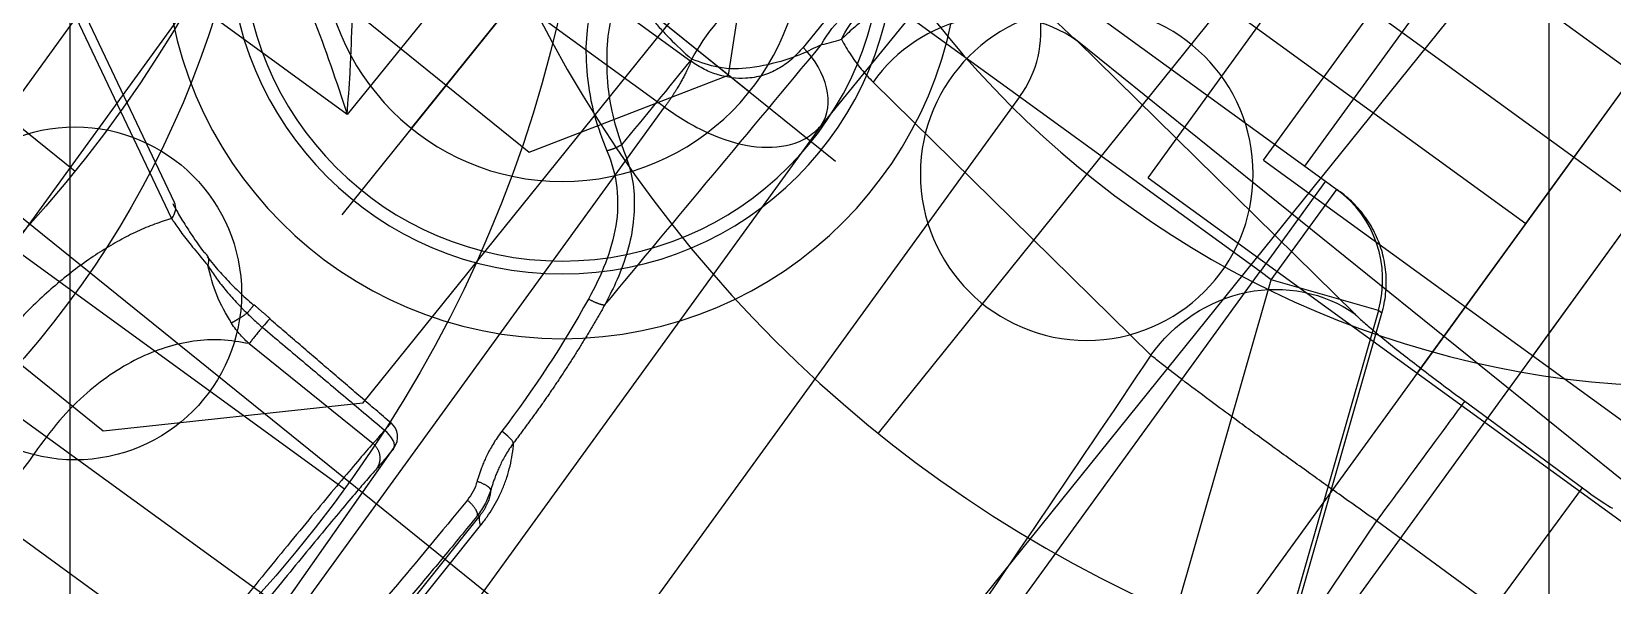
# Model space of a CAD drawing. Header units: millimetres. Extents: x 10462777 to 22643323, y 453826 to 1389191.
# Drawn here: x 11287697.7 to 11287740.46, y 585207.93 to 585222.89 of the extents above; entities that cross this region are included whole.
import ezdxf

# ---------------------------------------------------------------- set-up
doc = ezdxf.new("R2010")
doc.units = ezdxf.units.MM
doc.header["$LTSCALE"] = 200
doc.header["$MEASUREMENT"] = 0
doc.linetypes.add('CENTER', pattern=[2, 1.25, -0.25, 0.25, -0.25])
doc.linetypes.add('PHANTOM', pattern=[2.5, 1.25, -0.25, 0.25, -0.25, 0.25, -0.25])
doc.layers.get('0').update_dxf_attribs({"linetype": 'CONTINUOUS'})
for name, color, linetype in [('1', 1, 'CENTER'), ('CENTER', 1, 'CONTINUOUS'), ('CL', 3, 'CONTINUOUS'), ('DR1501-002-005-002', 7, 'CONTINUOUS')]:
    doc.layers.add(name, color=color, linetype=linetype)
doc.layers.add('LAYOUT', color=8, linetype='CONTINUOUS', lineweight=25)

# ---------------------------------------------------------------- blocks, each defined once
blk = doc.blocks.new('A$C321A0869')
at = {"layer": '1', "color": 155, "linetype": 'Continuous'}
for p, q in [((158, 295.365), (176.67, 295.365)), ((158, 288.109), (158, 295.365)), ((147.644, 288.109), (158.694, 288.109)), ((158.694, 288.109), (159.067, 288.109)), ((158.694, 288.109), (158.694, 285.091)), ((159.067, 285.091), (159.067, 288.109)), ((159.067, 288.109), (159.18, 288.109)), ((145.338, 286.514), (145.131, 282.736)), ((161.9, 286.122), (159.067, 285.091)), ((162.021, 286.122), (161.9, 286.122)), ((161.9, 286.122), (175.728, 248.128)), ((176.447, 246.485), (162.021, 286.122)), ((146.979, 285.091), (146.772, 281.313)), ((150.657, 285.091), (146.979, 285.091)), ((150.657, 285.091), (150.657, 261.085)), ((158.694, 285.091), (150.657, 285.091)), ((158.694, 258.125), (158.694, 285.091)), ((159.067, 285.091), (158.694, 285.091)), ((172.896, 247.097), (159.067, 285.091)), ((146.772, 281.313), (146.772, 261.384)), ((136.343, 280.651), (142.898, 280.651)), ((136.495, 279.228), (136.215, 274.025)), ((143.05, 279.228), (136.495, 279.228)), ((143.05, 262.187), (143.05, 279.228)), ((136.215, 274.025), (131.963, 274.025)), ((143.05, 262.187), (126.778, 262.187)), ((142.66, 259.573), (127.241, 259.573)), ((427.615, 259.573), (423.533, 251.104)), ((423.921, 251.321), (428.003, 259.79)), ((422.215, 247.351), (422.215, 243.048)), ((416.348, 242.134), (422.455, 242.531)), ((416.38, 242.135), (422.488, 242.532)), ((422.508, 239.578), (413.512, 239.556)), ((422.459, 239.626), (422.508, 239.578)), ((413.318, 239.37), (422.315, 239.391)), ((438.309, 238.644), (437.273, 228.161)), ((442.638, 235.051), (441.602, 224.568)), ((442.638, 215.654), (442.638, 235.051)), ((441.63, 220.774), (441.803, 216.824)), ((437.615, 220.598), (414.992, 218.709)), ((437.789, 216.648), (437.615, 220.598)), ((437.789, 216.648), (441.803, 216.824))]:
    blk.add_line(p, q, dxfattribs=at)
blk.add_arc((422.455, 243.033), 0.503, 273.7184, 358.1889, dxfattribs=at)
for centre, major_axis, ratio, start_param, end_param in [((147.644, 285.091), (0, -3.018), 0.99863, 1.570784, 3.14158), ((159.067, 285.091), (0, -3.018), 0.998448, 1.919363, 3.141593), ((144.762, 281.313), (-2.009, 0.111), 0.723624, 3.217493, 4.568004), ((423.468, 251.539), (0.453, -0.218), 0.831871, 5.227475, 6.283176), ((422.881, 249.862), (0.485, -0.132), 0.647502, 5.49293, 6.629489), ((422.594, 247.352), (0.503, -0.016), 0.013366, 6.021525, 7.46456), ((422.455, 243.033), (-0.005, -0.503), 0.471691, 0.019794, 1.575201), ((422.455, 243.033), (0.503, -0.016), 0.016905, 0.000014, 1.079838), ((422.455, 243.033), (0.033, -0.502), 0.965636, 6.215984, 6.283209), ((424.577, 240.571), (0.012, -0.503), 0.162715, 0.352855, 1.51461), ((422.551, 236.564), (0.007, -3.018), 0.217539, 3.195232, 3.498458), ((438.623, 234.875), (4.004, -0.396), 0.938232, 0.151692, 1.741606), ((441.856, 216.827), (0.044, -1.009), 0.052289, 4.712976, 6.028614)]:
    blk.add_ellipse(centre, major_axis=major_axis, ratio=ratio, start_param=start_param, end_param=end_param, dxfattribs=at)
for points, degree in [([(162.021, 286.122), (161.96, 286.287), (161.811, 286.606), (161.508, 287.04), (161.134, 287.414), (160.7, 287.718), (160.22, 287.941), (159.708, 288.078), (159.356, 288.109), (159.18, 288.109)], 3), ([(423.533, 251.104), (423.403, 251.195), (423.131, 251.371), (422.683, 251.614), (422.198, 251.833), (421.679, 252.029), (421.125, 252.2), (420.54, 252.347), (419.923, 252.467), (419.273, 252.56), (418.586, 252.626), (417.861, 252.661), (417.076, 252.665), (416.475, 252.638), (416.157, 252.616)], 3), ([(422.215, 247.351), (422.218, 247.401), (422.226, 247.507), (422.249, 247.681), (422.287, 247.869), (422.324, 248.005), (422.347, 248.075)], 3), ([(422.821, 247.91), (422.815, 247.853), (422.804, 247.737), (422.791, 247.55), (422.786, 247.419), (422.785, 247.352)], 3), ([(423.096, 247.332), (423.105, 247.623), (423.118, 247.914)], 2), ([(422.785, 247.352), (422.732, 247.352), (422.63, 247.352), (422.493, 247.352), (422.375, 247.352), (422.28, 247.352), (422.234, 247.352), (422.215, 247.351)], 3), ([(422.785, 247.352), (422.774, 246.879), (422.754, 245.928), (422.723, 244.489), (422.702, 243.52), (422.692, 243.033)], 3), ([(422.951, 243.019), (423.085, 247.337)], 1), ([(435.711, 242.854), (434.713, 242.863), (433.715, 242.871), (432.717, 242.88)], 3), ([(421.739, 242.545), (421.625, 242.551), (421.349, 242.562), (420.783, 242.578), (420.083, 242.593), (419.266, 242.605), (418.353, 242.615), (417.364, 242.622), (416.322, 242.627), (415.251, 242.629), (414.176, 242.628), (413.122, 242.624), (412.113, 242.617), (411.173, 242.608), (410.324, 242.597), (409.583, 242.583), (408.971, 242.568), (408.503, 242.551), (408.295, 242.539), (408.216, 242.533)], 3), ([(422.455, 242.531), (422.371, 242.531), (422.214, 242.533), (422.01, 242.537), (421.847, 242.541), (421.77, 242.544), (421.739, 242.545)], 3), ([(428.911, 240.962), (427.531, 240.723), (426.075, 240.579), (424.66, 240.544)], 3), ([(424.66, 240.544), (424.583, 240.543), (424.437, 240.534), (424.239, 240.512), (424.058, 240.483), (423.894, 240.448), (423.744, 240.411), (423.609, 240.371), (423.487, 240.331), (423.376, 240.292), (423.275, 240.252), (423.213, 240.227), (423.183, 240.214)], 3), ([(429.057, 240.517), (432.113, 240.467), (435.169, 240.416), (438.225, 240.366)], 3), ([(438.225, 240.366), (438.913, 240.505), (439.58, 240.365), (440.056, 240.091)], 3), ([(422.459, 239.626), (421.971, 239.629), (421.024, 239.637), (419.67, 239.661), (418.439, 239.696), (417.359, 239.741), (416.442, 239.795), (415.694, 239.858), (415.144, 239.928), (414.81, 240.001), (414.673, 240.072), (414.682, 240.114), (414.703, 240.134)], 3), ([(422.315, 239.391), (422.413, 239.392), (422.608, 239.399), (422.892, 239.428), (423.178, 239.478), (423.475, 239.552), (423.774, 239.652), (424.067, 239.776), (424.349, 239.925), (424.529, 240.039), (424.617, 240.1)], 3), ([(423.183, 240.214), (423.095, 240.177), (422.914, 240.121), (422.722, 240.101), (422.624, 240.102)], 3), ([(424.617, 240.1), (424.546, 240.097), (424.411, 240.087), (424.228, 240.064), (424.06, 240.035), (423.907, 240.001), (423.767, 239.965), (423.64, 239.928), (423.524, 239.89), (423.419, 239.853), (423.322, 239.815), (423.262, 239.791), (423.233, 239.779)], 3), ([(438.672, 240.038), (438.607, 239.885), (438.494, 239.578), (438.372, 239.113), (438.324, 238.801), (438.309, 238.644)], 3), ([(438.672, 240.038), (439.195, 240.164), (439.749, 240.122), (440.204, 239.928)], 3), ([(423.233, 239.779), (423.216, 239.767), (423.179, 239.745), (423.122, 239.713), (423.062, 239.684), (422.998, 239.657), (422.928, 239.633), (422.852, 239.613), (422.769, 239.596), (422.684, 239.584), (422.598, 239.578), (422.538, 239.577), (422.508, 239.578)], 3), ([(442.638, 235.051), (442.66, 235.629), (442.714, 236.208), (442.8, 236.787)], 3), ([(437.273, 228.161), (429.766, 227.534), (422.259, 226.908), (414.752, 226.281)], 3), ([(441.602, 224.568), (441.594, 224.486), (441.58, 224.288), (441.568, 223.88), (441.564, 223.379), (441.568, 222.798), (441.58, 222.158), (441.601, 221.473), (441.619, 221.009), (441.63, 220.774)], 3)]:
    blk.add_open_spline(points, degree=degree, dxfattribs=at)
for points, degree, knots in [([(145.131, 282.736), (145.115, 282.585), (145.084, 282.284), (144.938, 281.859), (144.709, 281.471), (144.331, 281.082), (143.852, 280.814), (143.328, 280.672), (143.041, 280.658), (142.898, 280.651)], 3, [0, 0, 0, 0, 0.149619, 0.297757, 0.443397, 0.586861, 0.796405, 0.898581, 1, 1, 1, 1]), ([(143.05, 279.228), (143.282, 279.234), (143.756, 279.246), (144.653, 279.384), (145.666, 279.731), (146.349, 280.287), (146.686, 280.839), (146.743, 281.153), (146.772, 281.313)], 3, [0, 0, 0, 0, 0.10841, 0.221096, 0.454943, 0.713247, 0.854294, 1, 1, 1, 1]), ([(136.215, 274.025), (136.021, 274.342), (135.696, 274.872), (135.08, 275.809), (134.428, 276.742), (133.807, 277.533), (133.411, 277.979), (133.251, 278.134), (133.182, 278.201)], 3, [0, 0, 0, 0, 0.203706, 0.339961, 0.610912, 0.827442, 0.925494, 1, 1, 1, 1]), ([(131.814, 276.862), (132.369, 276.595), (133.155, 276.114), (134.694, 275.109), (135.474, 274.566), (136.215, 274.025)], 3, [0, 0, 0, 0, 0.5, 0.5, 1, 1, 1, 1]), ([(423.533, 251.104), (423.522, 251.07), (423.475, 250.925), (423.392, 250.629), (423.284, 250.171), (423.208, 249.793), (423.167, 249.573), (423.162, 249.546)], 3, [0, 0, 0, 0, 0.081006, 0.34261, 0.633516, 0.956446, 1, 1, 1, 1]), ([(423.868, 251.335), (423.851, 251.296), (423.787, 251.146), (423.673, 250.848), (423.523, 250.395), (423.419, 250.038), (423.367, 249.845)], 3, [0, 0, 0, 0, 0.10966, 0.40644, 0.70322, 1, 1, 1, 1]), ([(416.128, 250.002), (415.856, 249.99), (415.303, 249.966), (414.768, 250.116), (414.496, 250.191)], 3, [0, 0, 0, 0, 0.492802, 1, 1, 1, 1]), ([(422.215, 247.351), (422.092, 247.574), (421.856, 248.001), (421.186, 248.744), (420.099, 249.493), (418.613, 249.942), (417.252, 250.074), (416.502, 250.026), (416.128, 250.002)], 3, [0, 0, 0, 0, 0.137255, 0.263793, 0.508463, 0.742699, 0.871622, 1, 1, 1, 1]), ([(423.331, 249.706), (423.311, 249.623), (423.262, 249.398), (423.193, 248.988), (423.134, 248.468), (423.109, 248.103), (423.101, 247.915)], 3, [0, 0, 0, 0, 0.174549, 0.449699, 0.72485, 1, 1, 1, 1]), ([(422.347, 248.075), (422.449, 248.343), (422.653, 248.875), (422.993, 249.324), (423.162, 249.546)], 3, [0, 0, 0, 0, 0.50496, 1, 1, 1, 1]), ([(423.162, 249.546), (423.122, 249.437), (423.044, 249.195), (422.945, 248.783), (422.869, 248.348), (422.834, 248.05), (422.821, 247.91)], 3, [0, 0, 0, 0, 0.243613, 0.499968, 0.765174, 1, 1, 1, 1]), ([(435.089, 245.855), (434.847, 245.725), (434.351, 245.459), (433.588, 244.798), (432.882, 244.011), (432.513, 243.378), (432.342, 243.084)], 3, [0, 0, 0, 0, 0.248603, 0.51116, 0.772949, 1, 1, 1, 1]), ([(435.515, 245.399), (435.27, 245.281), (434.769, 245.04), (433.994, 244.44), (433.275, 243.729), (432.894, 243.148), (432.718, 242.88)], 3, [0, 0, 0, 0, 0.251112, 0.515047, 0.776093, 1, 1, 1, 1]), ([(435.884, 244.367), (435.864, 244.258), (435.823, 244.04), (435.756, 243.551), (435.729, 243.132), (435.711, 242.853)], 3, [0, 0, 0, 0, 0.249858, 0.499983, 1, 1, 1, 1]), ([(422.215, 243.048), (422.043, 243.055), (421.706, 243.069), (420.938, 243.087), (420.039, 243.102), (419.031, 243.114), (417.959, 243.123), (416.86, 243.128), (415.765, 243.131), (414.341, 243.132), (412.522, 243.126), (410.452, 243.108), (408.613, 243.078), (408.029, 243.05), (407.725, 243.036)], 3, [0, 0, 0, 0, 0.070682, 0.139053, 0.205122, 0.268885, 0.330342, 0.389493, 0.446337, 0.500874, 0.608644, 0.727773, 0.858235, 1, 1, 1, 1]), ([(422.692, 243.033), (422.689, 243.034), (422.62, 243.034), (422.494, 243.037), (422.343, 243.041), (422.258, 243.045), (422.223, 243.048), (422.215, 243.048)], 3, [0, 0, 0, 0, 0.012909, 0.311317, 0.609076, 0.907537, 1, 1, 1, 1]), ([(432.342, 243.084), (432.019, 242.457), (431.515, 241.967), (430.317, 241.286), (429.628, 241.086), (428.911, 240.962)], 3, [0, 0, 0, 0, 0.5, 0.5, 1, 1, 1, 1]), ([(432.717, 242.88), (432.594, 242.663), (432.345, 242.228), (431.829, 241.694), (431, 241.093), (430.045, 240.719), (429.277, 240.562), (429.057, 240.517)], 3, [0, 0, 0, 0, 0.164079, 0.329193, 0.498103, 0.855921, 1, 1, 1, 1]), ([(435.711, 242.853), (436.445, 242.985), (437.406, 242.987), (438.884, 242.578), (439.316, 242.19), (439.396, 241.836)], 3, [0, 0, 0, 0, 0.5, 0.5, 1, 1, 1, 1]), ([(438.225, 240.366), (438.038, 240.452), (437.723, 240.598), (437.14, 240.949), (436.551, 241.411), (435.982, 242.066), (435.794, 242.611), (435.711, 242.854)], 3, [0, 0, 0, 0, 0.193806, 0.326914, 0.597095, 0.821193, 1, 1, 1, 1]), ([(422.624, 240.102), (420.36, 240.114), (418.374, 240.171), (416.127, 240.325), (415.529, 240.404), (415.294, 240.491)], 3, [0, 0, 0, 0, 0.589975, 0.589975, 1, 1, 1, 1]), ([(429.057, 240.517), (427.948, 240.334), (426.811, 240.228), (425.708, 240.125), (424.617, 240.1)], 2, [0, 0, 0, 0.5, 0.5, 1, 1, 1]), ([(438.225, 240.366), (438.295, 240.308), (438.431, 240.197), (438.593, 240.09), (438.672, 240.038)], 3, [0, 0, 0, 0, 0.51284, 1, 1, 1, 1]), ([(440.167, 239.683), (440.064, 239.718), (439.844, 239.795), (439.488, 239.893), (439.086, 239.983), (438.816, 240.019), (438.672, 240.038)], 3, [0, 0, 0, 0, 0.202391, 0.434547, 0.698637, 1, 1, 1, 1]), ([(423.233, 239.779), (423.111, 239.736), (422.859, 239.646), (422.595, 239.633), (422.459, 239.626)], 3, [0, 0, 0, 0, 0.485547, 1, 1, 1, 1]), ([(437.615, 220.598), (437.592, 220.964), (437.545, 221.724), (437.477, 222.887), (437.413, 224.079), (437.362, 225.141), (437.319, 226.137), (437.288, 227.018), (437.272, 227.724), (437.272, 228.034), (437.273, 228.161)], 3, [0, 0, 0, 0, 0.111761, 0.232341, 0.361736, 0.499944, 0.605523, 0.749982, 0.896936, 1, 1, 1, 1]), ([(437.273, 228.161), (438.335, 228.227), (439.425, 227.876), (441.032, 226.542), (441.539, 225.568), (441.602, 224.568)], 3, [0, 0, 0, 0, 0.5, 0.5, 1, 1, 1, 1]), ([(441.63, 220.774), (441.576, 220.772), (441.12, 220.752), (439.644, 220.687), (438.632, 220.642), (437.615, 220.598)], 3, [0, 0, 0, 0, 0.5, 0.5, 1, 1, 1, 1])]:
    blk.add_open_spline(points, degree=degree, knots=knots, dxfattribs=at)
for points, weights in [([(142.898, 280.651), (142.995, 280.276), (143.05, 279.779), (143.05, 279.228)], [1.1232481992, 1.02817952758, 0.988109949553, 1.00303946511]), ([(422.821, 247.91), (422.608, 247.975), (422.443, 248.032), (422.347, 248.075)], [1.03833690637, 0.99136371073, 0.987556774138, 1.02691609659]), ([(423.101, 247.915), (423.167, 247.905), (423.056, 247.903), (422.821, 247.91)], [1.12809454835, 0.952610763979, 0.957430663335, 1.14255424642]), ([(421.739, 242.545), (422.017, 242.547), (422.213, 242.755), (422.215, 243.048)], [1.17061192874, 0.943404432807, 0.943129689712, 1.16978769946]), ([(432.717, 242.88), (432.584, 242.928), (432.451, 243.001), (432.342, 243.084)], [1.01988768374, 0.977671211318, 1.0026658292, 1.09487153739]), ([(429.057, 240.517), (429.002, 240.584), (428.947, 240.751), (428.911, 240.962)], [1.09515396626, 0.96827936866, 0.968282011302, 1.09516189418]), ([(422.459, 239.626), (422.552, 239.641), (422.618, 239.833), (422.624, 240.102)], [1.13767916336, 0.947972612677, 0.954311933208, 1.15669712495]), ([(423.233, 239.779), (423.285, 239.819), (423.264, 239.99), (423.183, 240.214)], [1.09852867533, 0.952616162315, 0.968766582118, 1.14697993474])]:
    blk.add_rational_spline(points, weights, degree=3, dxfattribs=at)
blk = doc.blocks.new('A$C3D036A4C')
at = {"layer": 'CL'}
for p, q in [((20, 8.5), (20, 81.5)), ((13.5, 15), (26.5, 15))]:
    blk.add_line(p, q, dxfattribs=at)
at = {"layer": 'DR1501-002-005-002'}
for p, q in [((0, 5), (0, 85)), ((60, 26), (60, 64)), ((60, 35), (100, 35)), ((60, 26), (100, 26)), ((5, 0), (0, 5)), ((5, 0), (95, 0))]:
    blk.add_line(p, q, dxfattribs=at)
blk.add_circle((20, 15), 6.5, dxfattribs=at)
blk = doc.blocks.new('A$C148D47CC')
at = {"layer": 'DR1501-002-005-002'}
blk.add_line((0, 0), (175, 0), dxfattribs=at)
blk = doc.blocks.new('A$C69DB7109')
at = {"layer": 'DR1501-002-005-002'}
for p, q in [((-5, -55), (30, -55)), ((-5, -85), (-5, -55))]:
    blk.add_line(p, q, dxfattribs=at)
blk = doc.blocks.new('A$C4F800965')
at = {"layer": 'CL'}
for p, q in [((35, 70), (35, 0)), ((0, 35), (70, 35))]:
    blk.add_line(p, q, dxfattribs=at)
blk.add_circle((35, 35), 26, dxfattribs=at)
at = {"layer": 'DR1501-002-005-002'}
for centre, radius in [((35, 35), 35), ((9, 35), 4.5), ((35, 9), 4.5)]:
    blk.add_circle(centre, radius, dxfattribs=at)
blk = doc.blocks.new('A$C59BF75ED')
at = {"layer": 'CENTER'}
for p, q in [((50, 24.5), (50, 5.5)), ((40.5, 15), (59.5, 15))]:
    blk.add_line(p, q, dxfattribs=at)
at = {"layer": 'DR1501-002-005-002'}
blk.add_lwpolyline([(52.887, 10), (47.113, 10), (44.226, 15), (47.113, 20), (52.887, 20), (55.773, 15), (52.887, 10)], dxfattribs=at)
for radius in [10.75, 9, 8.65]:
    blk.add_circle((50, 15), radius, dxfattribs=at)
for name, p in [('A$C3D036A4C', (30, 0)), ('A$C69DB7109', (100, 90)), ('A$C4F800965', (0, 10)), ('A$C148D47CC', (25, 35))]:
    blk.add_blockref(name, p, dxfattribs=at)
blk = doc.blocks.new('A$C01323151')
at = {"layer": 'DR1501-002-005-002', "xscale": -1, "rotation": 270}
blk.add_blockref('A$C59BF75ED', (160.15, 152.367), dxfattribs=at)
blk = doc.blocks.new('A$C6B1410A9')
at = {"layer": 'DR1501-002-005-002', "xscale": -1, "rotation": 270}
for p in [(145.06, 152.004), (435.06, 152.004)]:
    blk.add_blockref('A$C59BF75ED', p, dxfattribs=at)
blk = doc.blocks.new('A$C256B494F')
at = {"layer": 'DR1501-002-005-002'}
blk.add_blockref('A$C59BF75ED', (475.786, 197.943, -10.028), dxfattribs=at)
at = {"layer": 'DR1501-002-005-002', "rotation": 180}
blk.add_blockref('A$C59BF75ED', (230, 264.787, -10.028), dxfattribs=at)
blk = doc.blocks.new('A$C1F8A417F')
at = {"ltscale": 10}
for name, p in [('A$C256B494F', (1576.882, 789.024, 10.028)), ('A$C6B1410A9', (1650.716, 788.607)), ('A$C01323151', (1633.375, 786.022))]:
    blk.add_blockref(name, p, dxfattribs=at)
at = {"layer": 'DR1501-002-005-002'}
blk.add_blockref('A$C321A0869', (1664.775, 743.024), dxfattribs=at)
blk = doc.blocks.new('A$C7DA30AB0')
at = {"layer": 'LAYOUT', "color": 6, "linetype": 'PHANTOM'}
blk.add_circle((3030.448, 3025.987, 0), 2693.021, dxfattribs=at)
blk = doc.blocks.new('A$C6F7E1649')
at = {"color": 0, "linetype": 'Continuous', "lineweight": -3, "ltscale": 10}
for p, q in [((600, 635, 0), (1320, 635, 0)), ((600, 595, 0), (1320, 595, 0))]:
    blk.add_line(p, q, dxfattribs=at)

msp = doc.modelspace()

# ---------------------------------------------------------------- block references
at = {"ltscale": 10, "rotation": 324.019764306913}
msp.add_blockref('A$C1F8A417F', (11285651.31599, 585455.73383), dxfattribs=at)

# ---------------------------------------------------------------- next in the draw order: block references
at = {"ltscale": 10, "rotation": 51.1429793073033}
msp.add_blockref('A$C1F8A417F', (11287165.47006, 582967.95012), dxfattribs=at)

# ---------------------------------------------------------------- next in the draw order: block references
at = {"ltscale": 10}
msp.add_blockref('A$C7DA30AB0', (11285684.40366, 580408.4363), dxfattribs=at)

# ---------------------------------------------------------------- next in the draw order: block references
at = {"ltscale": 10, "rotation": 270}
msp.add_blockref('A$C6F7E1649', (11287103.73988, 586135.42309, 0), dxfattribs=at)

doc.saveas('drawing.dxf')
